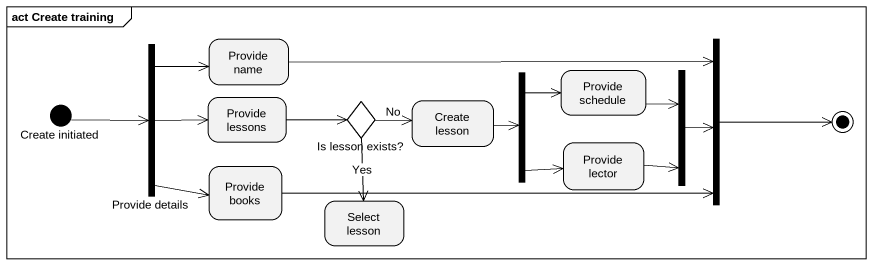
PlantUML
@startuml
mainframe act Create training
hide empty description
state "Provide name" as Provide_name
state fork1 <<join>>
state "Provide details" as Provide_details <<fork>>
state fork2 <<fork>>
state "Provide schedule" as Provide_schedule
state fork3 <<join>>
state "Create initiated" as Create_initiated <<start>>
state "Provide lessons" as Provide_lessons
state "Is lesson exists?" as Is_lesson_exists <<choice>>
state "Create lesson" as Create_lesson
state "Provide books" as Provide_books
state "Provide lector" as Provide_lector
state "Select lesson" as Select_lesson
Provide_name -right-> fork1
Provide_details -up-> Provide_name
Provide_details -right-> Provide_lessons
Provide_details --> Provide_books
fork2 -right-> Provide_schedule
fork2 -right-> Provide_lector
Provide_schedule -right-> fork3
fork3 -right-> fork1
Create_initiated -right-> Provide_details
Provide_lessons -right-> Is_lesson_exists
Is_lesson_exists -right-> Create_lesson : No
Is_lesson_exists --> Select_lesson : Yes
Create_lesson -right-> fork2
Provide_books -right-> fork1
Provide_lector -right-> fork3
fork1 -right-> [*]
@enduml
